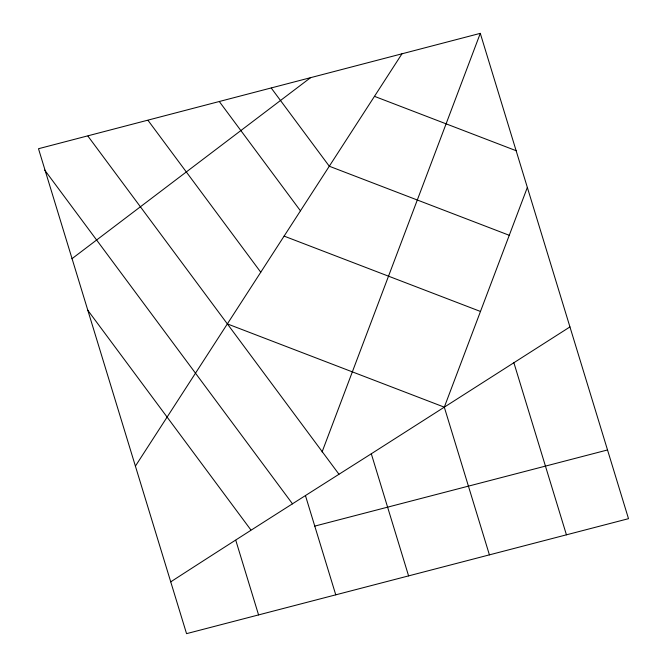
<?xml version="1.0" encoding="UTF-8"?>
<svg xmlns="http://www.w3.org/2000/svg" width="667" height="667" viewBox="0 0 667 667"><rect width="100%" height="100%" fill="white"/><g stroke="black" fill="none" stroke-linecap="round" stroke-linejoin="round"><path stroke-width="1" d="M322.086 451.943L480.29 33.35L38.494 148.724L186.552 633.65L628.506 518.676L480.29 33.35M489.411 554.861L444.305 407.162L527.347 187.435M135.401 466.125L401.976 53.802M71.903 258.763L310.572 77.672M170.735 581.849C237.327 538.736 304.285 496.256 371.302 453.777L569.943 326.93M314.774 526.105L607.504 449.967M374.47 96.34L516.133 150.709M509.263 235.293L329.29 166.225L271.269 88.069M284.109 236.11L480.473 311.464M87.952 136.143L227.355 323.895L444.305 407.162M219.418 101.684L300.458 210.83M148.041 120.402L260.764 272.219M227.355 323.895L338.944 474.204M44.697 170.085L292.53 503.885M87.544 309.93L250.825 529.856M513.882 362.731L566.433 534.817M371.302 453.777L408.588 575.888M305.511 495.789L335.759 594.831M235.785 540.312L258.571 614.916"/></g></svg>
